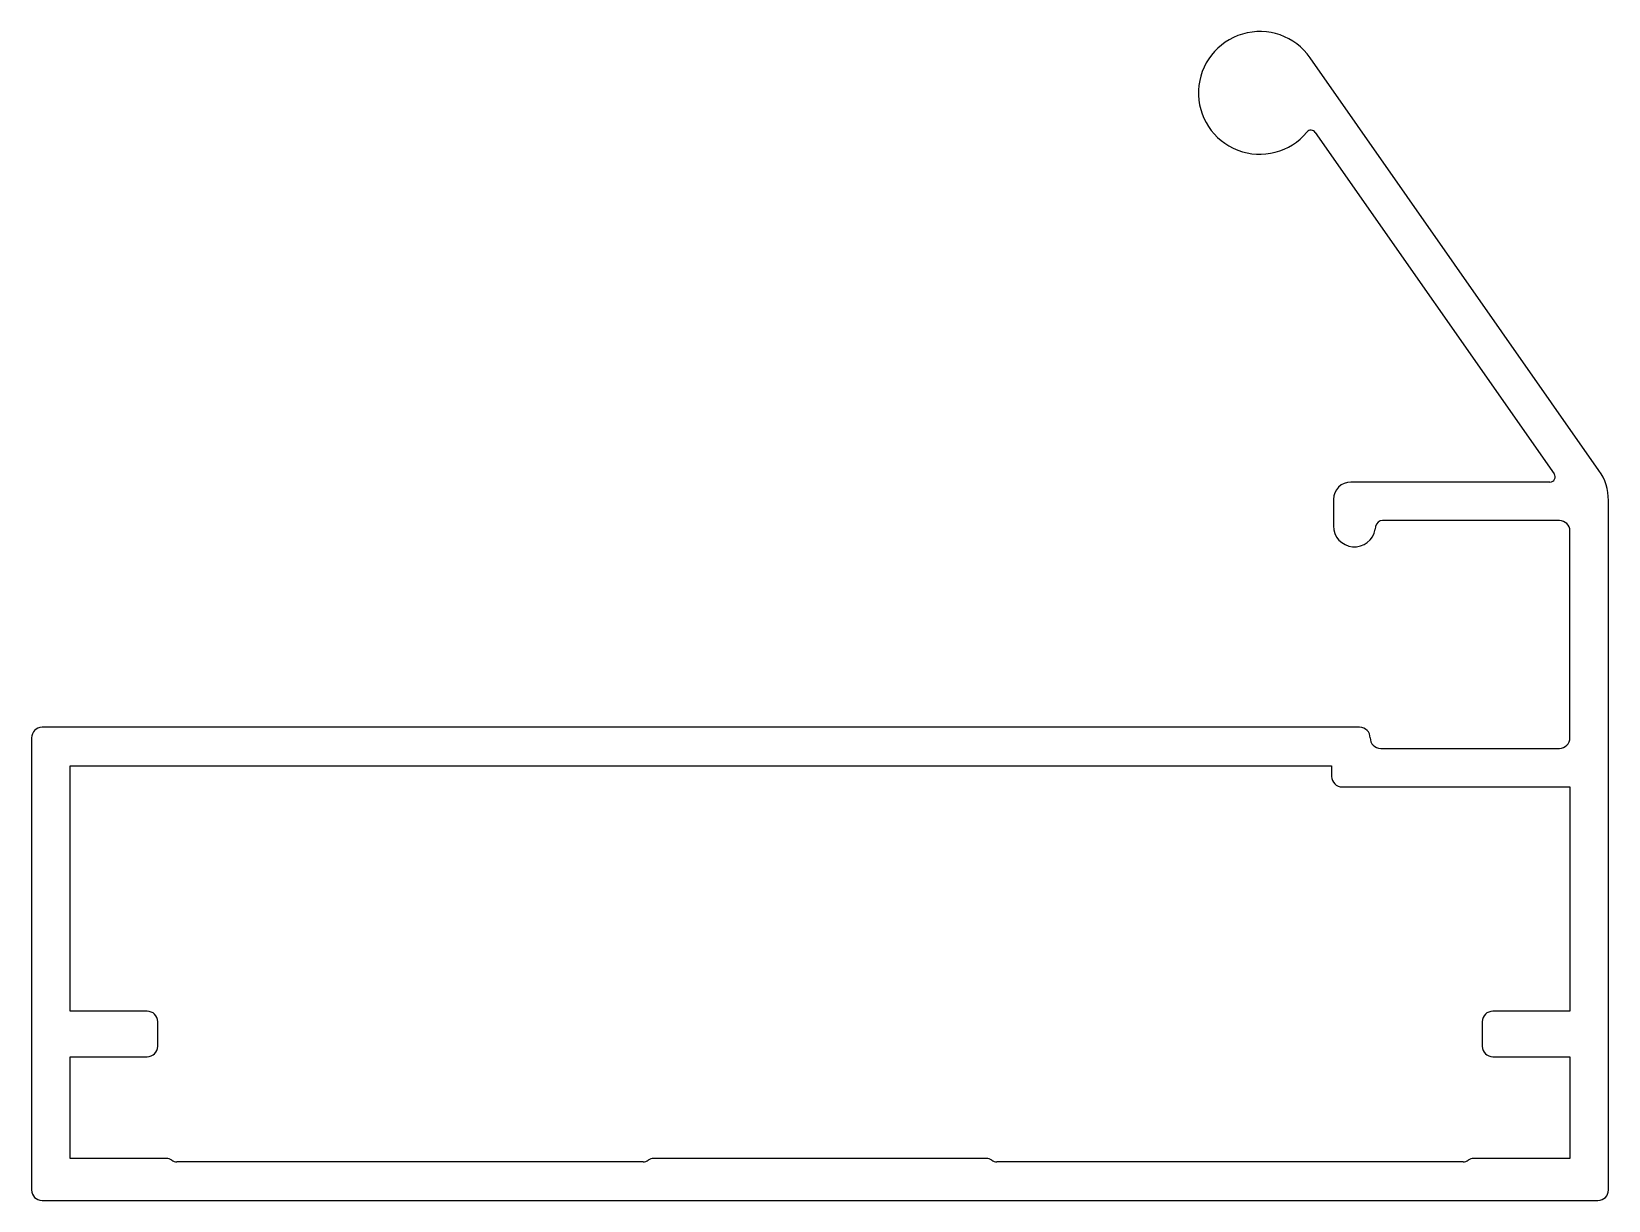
# Model space of a CAD drawing. Extents: x 2346.4 to 2391.4, y 1351.7 to 1385.
import ezdxf

# ---------------------------------------------------------------- set-up
doc = ezdxf.new("R2010")
doc.units = 0
doc.layers.get('0').update_dxf_attribs({"linetype": 'CONTINUOUS'})

msp = doc.modelspace()

# ---------------------------------------------------------------- linework, layer by layer
for p, q in [((2391.134, 1372.5), (2382.889, 1384.274)), ((2383.039, 1382.142), (2389.859, 1372.403)), ((2389.736, 1372.167), (2384.055, 1372.167)), ((2383.555, 1371.667), (2383.555, 1370.917)), ((2391.405, 1351.967), (2391.405, 1371.639)), ((2384.761, 1370.9), (2384.747, 1370.817)), ((2390.005, 1371.067), (2384.958, 1371.067)), ((2390.305, 1364.867), (2390.305, 1370.767)), ((2346.405, 1364.867), (2346.405, 1351.967)), ((2384.305, 1365.167), (2346.705, 1365.167)), ((2384.905, 1364.567), (2390.005, 1364.567)), ((2347.505, 1357.067), (2347.505, 1364.066)), ((2347.505, 1364.066), (2383.505, 1364.066)), ((2383.505, 1364.066), (2383.505, 1363.767)), ((2383.805, 1363.467), (2390.305, 1363.467)), ((2390.305, 1363.467), (2390.305, 1357.067)), ((2349.705, 1357.067), (2347.505, 1357.067)), ((2350.005, 1356.067), (2350.005, 1356.767)), ((2387.805, 1356.767), (2387.805, 1356.067)), ((2390.305, 1357.067), (2388.105, 1357.067)), ((2347.505, 1352.867), (2347.505, 1355.767)), ((2347.505, 1355.767), (2349.705, 1355.767)), ((2388.105, 1355.767), (2390.305, 1355.767)), ((2390.305, 1355.767), (2390.305, 1352.867)), ((2350.255, 1352.867), (2347.505, 1352.867)), ((2363.855, 1352.767), (2350.555, 1352.767)), ((2373.655, 1352.867), (2364.155, 1352.867)), ((2387.255, 1352.767), (2373.955, 1352.767)), ((2390.305, 1352.867), (2387.555, 1352.867)), ((2346.705, 1351.667), (2391.105, 1351.667))]:
    msp.add_line(p, q)
for centre, radius, start, end in [((2381.455, 1383.271), 1.75, 35.0003, 320.2567), ((2382.916, 1382.056), 0.15, 34.9999, 140.2567), ((2384.055, 1371.667), 0.5, 90, 180), ((2389.736, 1372.317), 0.15, 270, 34.9999), ((2389.905, 1371.639), 1.5, 0, 35), ((2384.155, 1370.917), 0.6, 180, 350.4059), ((2384.958, 1370.867), 0.2, 90, 170.4059), ((2390.005, 1370.767), 0.3, 0, 90), ((2346.705, 1364.867), 0.3, 90, 180), ((2384.305, 1364.867), 0.3, 0, 90), ((2384.905, 1364.867), 0.3, 180, 270), ((2390.005, 1364.867), 0.3, 270, 360), ((2383.805, 1363.767), 0.3, 180, 270), ((2349.705, 1356.767), 0.3, 0, 90), ((2388.105, 1356.767), 0.3, 90, 180), ((2349.705, 1356.067), 0.3, 270, 0), ((2388.105, 1356.067), 0.3, 180, 270), ((2350.255, 1352.617), 0.25, 53.1301, 90), ((2350.555, 1353.017), 0.25, 233.1301, 270), ((2363.855, 1353.017), 0.25, 270, 306.8699), ((2364.155, 1352.617), 0.25, 90, 126.8699), ((2373.655, 1352.617), 0.25, 53.1301, 90), ((2373.955, 1353.017), 0.25, 233.1301, 270), ((2387.255, 1353.017), 0.25, 270, 306.8699), ((2387.555, 1352.617), 0.25, 90, 126.8699), ((2346.705, 1351.967), 0.3, 180, 270), ((2391.105, 1351.967), 0.3, 270, 0)]:
    msp.add_arc(centre, radius, start, end)

doc.saveas('drawing.dxf')
